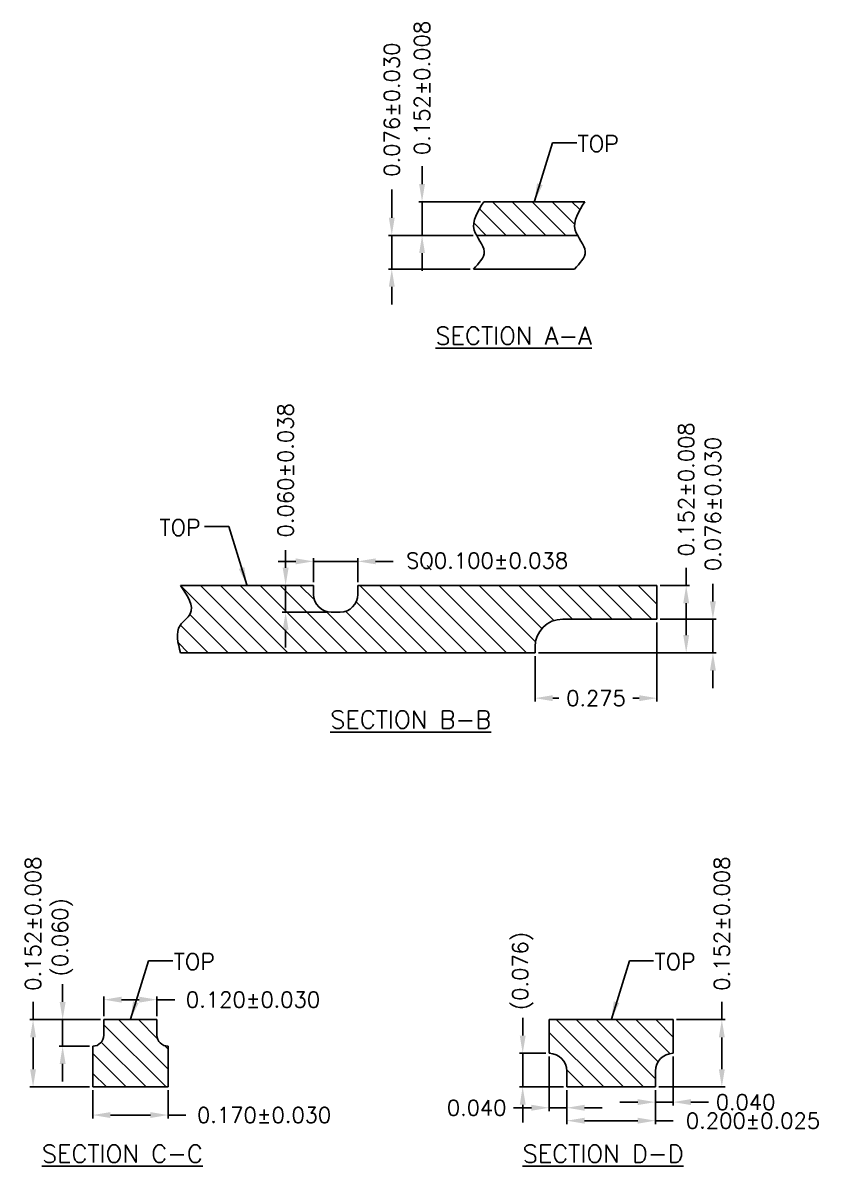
# Model space of a CAD drawing. Header units: millimetres. Extents: x 425.45 to 434.26, y 108.17 to 113.8.
# Drawn here: x 430.67 to 434.26, y 108.64 to 113.8 of the extents above; entities that cross this region are included whole.
import ezdxf

# ---------------------------------------------------------------- set-up
doc = ezdxf.new("R2010")
doc.units = ezdxf.units.MM
doc.header["$LTSCALE"] = 0.5
doc.header["$PDMODE"] = 98
doc.layers.add('1D', color=4, linetype='Continuous')
doc.layers.add('TB', color=7, linetype='Continuous')
doc.styles.add('ADESK1', font='romans', dxfattribs={"bigfont": 'AllInOneBig.shx'})
doc.styles.add('Chinese', font='SimSun.ttf', dxfattribs={"height": 5})
doc.styles.add('SIMPLEX', font='simplex.shx', dxfattribs={"bigfont": 'AllInOneBig.shx'})
doc.dimstyles.new('Standard4', dxfattribs={"dimtxt": 0.07, "dimasz": 0.08, "dimexe": 0.015, "dimexo": 0.015, "dimgap": 0.027, "dimtad": 1, "dimdec": 3, "dimrnd": 0.0005, "dimzin": 1, "dimtxsty": 'SIMPLEX', "dimcen": 0.1905, "dimclrd": 256, "dimclre": 256, "dimclrt": 256, "dimazin": 3, "dimtp": 0.03, "dimtm": 0.05, "dimtfac": 0.8, "dimtdec": 3, "dimtmove": 0, "dimatfit": 3, "dimfxl": 0.05, "dimtzin": 4, "dimlwd": -1, "dimlwe": -1})
pattern_1 = [(135, (432.43147, 111.468493), (-0.0449013, -0.0449013), [])]

# ---------------------------------------------------------------- blocks, each defined once
blk = doc.blocks.new('*D100')
at = {"ltscale": 0.1, "transparency": 16777216}
for p, q in [((430.9825, 108.9795), (430.9825, 108.8527)), ((431.3225, 108.9795), (431.3225, 108.8527)), ((431.0625, 108.8677), (431.2425, 108.8677)), ((431.3225, 108.8677), (431.4025, 108.8677))]:
    blk.add_line(p, q, dxfattribs=at)
for points in [[(431.0625, 108.881), (431.0625, 108.8543), (430.9825, 108.8677)], [(431.2425, 108.881), (431.2425, 108.8543), (431.3225, 108.8677)]]:
    blk.add_solid(points, dxfattribs=at)
at = {"layer": 'Defpoints', "color": 0, "ltscale": 0.1, "transparency": 16777216}
for p in [(430.9825, 108.9945), (431.3225, 108.9945), (431.3225, 108.8677)]:
    blk.add_point(p, dxfattribs=at)
at = {"ltscale": 0.1, "transparency": 16777216, "insert": (431.7562, 108.8677), "char_height": 0.07, "attachment_point": 5, "style": 'SIMPLEX'}
blk.add_mtext('\\A1;0.170%%P0.030', dxfattribs=at)
blk = doc.blocks.new('*D101')
at = {"ltscale": 0.1, "transparency": 16777216}
for p, q in [((431.0325, 109.3135), (431.0325, 109.4037)), ((431.2725, 109.3135), (431.2725, 109.4037)), ((431.1125, 109.3887), (431.1925, 109.3887)), ((431.2725, 109.3887), (431.3525, 109.3887))]:
    blk.add_line(p, q, dxfattribs=at)
for points in [[(431.1125, 109.4021), (431.1125, 109.3754), (431.0325, 109.3887)], [(431.1925, 109.4021), (431.1925, 109.3754), (431.2725, 109.3887)]]:
    blk.add_solid(points, dxfattribs=at)
at = {"layer": 'Defpoints', "color": 0, "ltscale": 0.1, "transparency": 16777216}
for p in [(431.2725, 109.3887), (431.0325, 109.2985), (431.2725, 109.2985)]:
    blk.add_point(p, dxfattribs=at)
at = {"ltscale": 0.1, "transparency": 16777216, "insert": (431.7062, 109.3887), "char_height": 0.07, "attachment_point": 5, "style": 'SIMPLEX'}
blk.add_mtext('\\A1;0.120%%P0.030', dxfattribs=at)
blk = doc.blocks.new('*D102')
at = {"ltscale": 0.1, "transparency": 16777216}
for p, q in [((430.8467, 109.3785), (430.8467, 109.4585)), ((431.0175, 109.2985), (430.8317, 109.2985)), ((430.8467, 109.1785), (430.8467, 109.2985)), ((430.9675, 109.1785), (430.8317, 109.1785)), ((430.8467, 109.0985), (430.8467, 109.0185))]:
    blk.add_line(p, q, dxfattribs=at)
for points in [[(430.8333, 109.3785), (430.86, 109.3785), (430.8467, 109.2985)], [(430.8333, 109.0985), (430.86, 109.0985), (430.8467, 109.1785)]]:
    blk.add_solid(points, dxfattribs=at)
at = {"layer": 'Defpoints', "color": 0, "ltscale": 0.1, "transparency": 16777216}
for p in [(430.8467, 109.2985), (431.0325, 109.2985), (430.9825, 109.1785)]:
    blk.add_point(p, dxfattribs=at)
at = {"ltscale": 0.1, "transparency": 16777216, "insert": (430.8467, 109.6705), "char_height": 0.07, "attachment_point": 5, "rotation": 90, "style": 'SIMPLEX'}
blk.add_mtext('\\A1;(0.060)', dxfattribs=at)
blk = doc.blocks.new('*D103')
at = {"ltscale": 0.1, "transparency": 16777216}
for p, q in [((430.7131, 109.2985), (430.7131, 109.3785)), ((431.0175, 109.2985), (430.6981, 109.2985)), ((430.7131, 109.0745), (430.7131, 109.2185)), ((430.9675, 108.9945), (430.6981, 108.9945))]:
    blk.add_line(p, q, dxfattribs=at)
for points in [[(430.6998, 109.2185), (430.7264, 109.2185), (430.7131, 109.2985)], [(430.6998, 109.0745), (430.7264, 109.0745), (430.7131, 108.9945)]]:
    blk.add_solid(points, dxfattribs=at)
at = {"layer": 'Defpoints', "color": 0, "ltscale": 0.1, "transparency": 16777216}
for p in [(430.7131, 109.2985), (431.0325, 109.2985), (430.9825, 108.9945)]:
    blk.add_point(p, dxfattribs=at)
at = {"ltscale": 0.1, "transparency": 16777216, "insert": (430.7131, 109.7322), "char_height": 0.07, "attachment_point": 5, "rotation": 90, "style": 'SIMPLEX'}
blk.add_mtext('\\A1;0.152%%P0.008', dxfattribs=at)
blk = doc.blocks.new('*D104')
at = {"ltscale": 0.1, "transparency": 16777216}
for p, q in [((433.1225, 108.9795), (433.1225, 108.8272)), ((433.5225, 108.9795), (433.5225, 108.8272)), ((433.2025, 108.8422), (433.4425, 108.8422)), ((433.5225, 108.8422), (433.6025, 108.8422))]:
    blk.add_line(p, q, dxfattribs=at)
for points in [[(433.2025, 108.8555), (433.2025, 108.8289), (433.1225, 108.8422)], [(433.4425, 108.8555), (433.4425, 108.8289), (433.5225, 108.8422)]]:
    blk.add_solid(points, dxfattribs=at)
at = {"layer": 'Defpoints', "color": 0, "ltscale": 0.1, "transparency": 16777216}
for p in [(433.1225, 108.9945), (433.5225, 108.9945), (433.5225, 108.8422)]:
    blk.add_point(p, dxfattribs=at)
at = {"ltscale": 0.1, "transparency": 16777216, "insert": (433.9628, 108.8422), "char_height": 0.07, "attachment_point": 5, "style": 'SIMPLEX'}
blk.add_mtext('\\A1;0.200%%P0.025', dxfattribs=at)
blk = doc.blocks.new('*D105')
at = {"ltscale": 0.1, "transparency": 16777216}
for p, q in [((433.0425, 109.1315), (433.0425, 108.8856)), ((433.1225, 108.9795), (433.1225, 108.8856)), ((432.9625, 108.9006), (432.8825, 108.9006)), ((433.1225, 108.9006), (433.0425, 108.9006)), ((433.2025, 108.9006), (433.2825, 108.9006))]:
    blk.add_line(p, q, dxfattribs=at)
for points in [[(432.9625, 108.914), (432.9625, 108.8873), (433.0425, 108.9006)], [(433.2025, 108.914), (433.2025, 108.8873), (433.1225, 108.9006)]]:
    blk.add_solid(points, dxfattribs=at)
at = {"layer": 'Defpoints', "color": 0, "ltscale": 0.1, "transparency": 16777216}
for p in [(433.0425, 109.1465), (433.1225, 108.9945), (433.0425, 108.9006)]:
    blk.add_point(p, dxfattribs=at)
at = {"ltscale": 0.1, "transparency": 16777216, "insert": (432.7155, 108.9006), "char_height": 0.07, "attachment_point": 5, "style": 'SIMPLEX'}
blk.add_mtext('\\A1;0.040', dxfattribs=at)
blk = doc.blocks.new('*D106')
at = {"ltscale": 0.1, "transparency": 16777216}
for p, q in [((433.6025, 109.1315), (433.6025, 108.9111)), ((433.5225, 108.9795), (433.5225, 108.9111)), ((433.4425, 108.9261), (433.3625, 108.9261)), ((433.5225, 108.9261), (433.6025, 108.9261)), ((433.6825, 108.9261), (433.7625, 108.9261))]:
    blk.add_line(p, q, dxfattribs=at)
for points in [[(433.4425, 108.9395), (433.4425, 108.9128), (433.5225, 108.9261)], [(433.6825, 108.9395), (433.6825, 108.9128), (433.6025, 108.9261)]]:
    blk.add_solid(points, dxfattribs=at)
at = {"layer": 'Defpoints', "color": 0, "ltscale": 0.1, "transparency": 16777216}
for p in [(433.6025, 109.1465), (433.5225, 108.9945), (433.6025, 108.9261)]:
    blk.add_point(p, dxfattribs=at)
at = {"ltscale": 0.1, "transparency": 16777216, "insert": (433.9295, 108.9261), "char_height": 0.07, "attachment_point": 5, "style": 'SIMPLEX'}
blk.add_mtext('\\A1;0.040', dxfattribs=at)
blk = doc.blocks.new('*D107')
at = {"ltscale": 0.1, "transparency": 16777216}
for p, q in [((432.9233, 109.2265), (432.9233, 109.3065)), ((433.0275, 109.1465), (432.9083, 109.1465)), ((432.9233, 108.9945), (432.9233, 109.1465)), ((433.1075, 108.9945), (432.9083, 108.9945)), ((432.9233, 108.9145), (432.9233, 108.8345))]:
    blk.add_line(p, q, dxfattribs=at)
for points in [[(432.91, 109.2265), (432.9367, 109.2265), (432.9233, 109.1465)], [(432.91, 108.9145), (432.9367, 108.9145), (432.9233, 108.9945)]]:
    blk.add_solid(points, dxfattribs=at)
at = {"layer": 'Defpoints', "color": 0, "ltscale": 0.1, "transparency": 16777216}
for p in [(432.9233, 109.1465), (433.0425, 109.1465), (433.1225, 108.9945)]:
    blk.add_point(p, dxfattribs=at)
at = {"ltscale": 0.1, "transparency": 16777216, "insert": (432.9233, 109.5185), "char_height": 0.07, "attachment_point": 5, "rotation": 90, "style": 'SIMPLEX'}
blk.add_mtext('\\A1;(0.076)', dxfattribs=at)
blk = doc.blocks.new('*D108')
at = {"ltscale": 0.1, "transparency": 16777216}
for p, q in [((433.8221, 109.2985), (433.8221, 109.3785)), ((433.6175, 109.2985), (433.8371, 109.2985)), ((433.8221, 109.0745), (433.8221, 109.2185)), ((433.5375, 108.9945), (433.8371, 108.9945))]:
    blk.add_line(p, q, dxfattribs=at)
for points in [[(433.8088, 109.2185), (433.8355, 109.2185), (433.8221, 109.2985)], [(433.8088, 109.0745), (433.8355, 109.0745), (433.8221, 108.9945)]]:
    blk.add_solid(points, dxfattribs=at)
at = {"layer": 'Defpoints', "color": 0, "ltscale": 0.1, "transparency": 16777216}
for p in [(433.6025, 109.2985), (433.8221, 109.2985), (433.5225, 108.9945)]:
    blk.add_point(p, dxfattribs=at)
at = {"ltscale": 0.1, "transparency": 16777216, "insert": (433.8221, 109.7322), "char_height": 0.07, "attachment_point": 5, "rotation": 90, "style": 'SIMPLEX'}
blk.add_mtext('\\A1;0.152%%P0.008', dxfattribs=at)
blk = doc.blocks.new('*D131')
at = {"ltscale": 0.1, "transparency": 16777216}
for p, q in [((433.5291, 111.0921), (433.5291, 110.7353)), ((432.9791, 110.9401), (432.9791, 110.7353)), ((433.0591, 110.7503), (433.0871, 110.7503)), ((433.4491, 110.7503), (433.4211, 110.7503))]:
    blk.add_line(p, q, dxfattribs=at)
for points in [[(433.0591, 110.7636), (433.0591, 110.7369), (432.9791, 110.7503)], [(433.4491, 110.7636), (433.4491, 110.7369), (433.5291, 110.7503)]]:
    blk.add_solid(points, dxfattribs=at)
at = {"layer": 'Defpoints', "color": 0, "ltscale": 0.1, "transparency": 16777216}
for p in [(433.5291, 111.1071), (432.9791, 110.9551), (433.5291, 110.7503)]:
    blk.add_point(p, dxfattribs=at)
at = {"ltscale": 0.1, "transparency": 16777216, "insert": (433.2541, 110.7503), "char_height": 0.07, "attachment_point": 5, "style": 'SIMPLEX'}
blk.add_mtext('\\A1;0.275', dxfattribs=at)
blk = doc.blocks.new('*D132')
at = {"ltscale": 0.1, "transparency": 16777216}
for p, q in [((433.782, 111.1871), (433.782, 111.2671)), ((433.5441, 111.1071), (433.797, 111.1071)), ((433.782, 110.9551), (433.782, 111.1071)), ((432.9941, 110.9551), (433.797, 110.9551)), ((433.782, 110.8751), (433.782, 110.7951))]:
    blk.add_line(p, q, dxfattribs=at)
for points in [[(433.7687, 111.1871), (433.7953, 111.1871), (433.782, 111.1071)], [(433.7687, 110.8751), (433.7953, 110.8751), (433.782, 110.9551)]]:
    blk.add_solid(points, dxfattribs=at)
at = {"layer": 'Defpoints', "color": 0, "ltscale": 0.1, "transparency": 16777216}
for p in [(433.5291, 111.1071), (433.782, 111.1071), (432.9791, 110.9551)]:
    blk.add_point(p, dxfattribs=at)
at = {"ltscale": 0.1, "transparency": 16777216, "insert": (433.782, 111.6274), "char_height": 0.07, "attachment_point": 5, "rotation": 90, "style": 'SIMPLEX'}
blk.add_mtext('\\A1;0.076%%P0.030', dxfattribs=at)
blk = doc.blocks.new('*D133')
at = {"ltscale": 0.1, "transparency": 16777216}
for p, q in [((433.6614, 111.2591), (433.6614, 111.3391)), ((433.5441, 111.2591), (433.6764, 111.2591)), ((433.6614, 111.0351), (433.6614, 111.1791)), ((432.9941, 110.9551), (433.6764, 110.9551))]:
    blk.add_line(p, q, dxfattribs=at)
for points in [[(433.6481, 111.1791), (433.6747, 111.1791), (433.6614, 111.2591)], [(433.6481, 111.0351), (433.6747, 111.0351), (433.6614, 110.9551)]]:
    blk.add_solid(points, dxfattribs=at)
at = {"layer": 'Defpoints', "color": 0, "ltscale": 0.1, "transparency": 16777216}
for p in [(433.5291, 111.2591), (433.6614, 111.2591), (432.9791, 110.9551)]:
    blk.add_point(p, dxfattribs=at)
at = {"ltscale": 0.1, "transparency": 16777216, "insert": (433.6614, 111.6927), "char_height": 0.07, "attachment_point": 5, "rotation": 90, "style": 'SIMPLEX'}
blk.add_mtext('\\A1;0.152%%P0.008', dxfattribs=at)
blk = doc.blocks.new('*D134')
at = {"ltscale": 0.1, "transparency": 16777216}
for p, q in [((431.8532, 111.3391), (431.8532, 111.4191)), ((431.9641, 111.2591), (431.8382, 111.2591)), ((431.8532, 111.1391), (431.8532, 111.2591)), ((432.0441, 111.1391), (431.8382, 111.1391)), ((431.8532, 111.0591), (431.8532, 110.9791))]:
    blk.add_line(p, q, dxfattribs=at)
for points in [[(431.8399, 111.3391), (431.8666, 111.3391), (431.8532, 111.2591)], [(431.8399, 111.0591), (431.8666, 111.0591), (431.8532, 111.1391)]]:
    blk.add_solid(points, dxfattribs=at)
at = {"layer": 'Defpoints', "color": 0, "ltscale": 0.1, "transparency": 16777216}
for p in [(431.8532, 111.2591), (431.9791, 111.2591), (432.0591, 111.1391)]:
    blk.add_point(p, dxfattribs=at)
at = {"ltscale": 0.1, "transparency": 16777216, "insert": (431.8532, 111.7794), "char_height": 0.07, "attachment_point": 5, "rotation": 90, "style": 'SIMPLEX'}
blk.add_mtext('\\A1;0.060%%P0.038', dxfattribs=at)
blk = doc.blocks.new('*D130')
at = {"ltscale": 0.1, "transparency": 16777216}
for p, q in [((431.8991, 111.3682), (431.8191, 111.3682)), ((431.9791, 111.2741), (431.9791, 111.3832)), ((431.9791, 111.3682), (432.1791, 111.3682)), ((432.1791, 111.2741), (432.1791, 111.3832)), ((432.2591, 111.3682), (432.3391, 111.3682))]:
    blk.add_line(p, q, dxfattribs=at)
for points in [[(431.8991, 111.3815), (431.8991, 111.3549), (431.9791, 111.3682)], [(432.2591, 111.3815), (432.2591, 111.3549), (432.1791, 111.3682)]]:
    blk.add_solid(points, dxfattribs=at)
at = {"layer": 'Defpoints', "color": 0, "ltscale": 0.1, "transparency": 16777216}
for p in [(432.1791, 111.3682), (431.9791, 111.2591), (432.1791, 111.2591)]:
    blk.add_point(p, dxfattribs=at)
at = {"ltscale": 0.1, "transparency": 16777216, "insert": (432.7627, 111.3682), "char_height": 0.07, "attachment_point": 5, "style": 'SIMPLEX'}
blk.add_mtext('\\A1;SQ0.100%%P0.038', dxfattribs=at)
blk = doc.blocks.new('*D176')
at = {"ltscale": 0.1, "transparency": 16777216}
for p, q in [((432.3324, 112.9202), (432.3324, 113.0479)), ((432.7, 112.8402), (432.3174, 112.8402)), ((432.3324, 112.6882), (432.3324, 112.8402)), ((432.6859, 112.6882), (432.3174, 112.6882)), ((432.3324, 112.6082), (432.3324, 112.5282))]:
    blk.add_line(p, q, dxfattribs=at)
for points in [[(432.3191, 112.9202), (432.3457, 112.9202), (432.3324, 112.8402)], [(432.3191, 112.6082), (432.3457, 112.6082), (432.3324, 112.6882)]]:
    blk.add_solid(points, dxfattribs=at)
at = {"layer": 'Defpoints', "color": 0, "ltscale": 0.1, "transparency": 16777216}
for p in [(432.715, 112.8402), (432.3324, 112.6882), (432.7009, 112.6882)]:
    blk.add_point(p, dxfattribs=at)
at = {"ltscale": 0.1, "transparency": 16777216, "insert": (432.3324, 113.4082), "char_height": 0.07, "attachment_point": 5, "rotation": 90, "style": 'SIMPLEX'}
blk.add_mtext('\\A1;0.076%%P0.030', dxfattribs=at)
blk = doc.blocks.new('*D177')
at = {"ltscale": 0.1, "transparency": 16777216}
for p, q in [((432.4691, 113.0722), (432.4691, 113.1522)), ((432.7329, 112.9922), (432.4541, 112.9922)), ((432.4691, 112.8402), (432.4691, 112.9922)), ((432.7, 112.8402), (432.4541, 112.8402)), ((432.4691, 112.7602), (432.4691, 112.6802))]:
    blk.add_line(p, q, dxfattribs=at)
for points in [[(432.4558, 113.0722), (432.4824, 113.0722), (432.4691, 112.9922)], [(432.4558, 112.7602), (432.4824, 112.7602), (432.4691, 112.8402)]]:
    blk.add_solid(points, dxfattribs=at)
at = {"layer": 'Defpoints', "color": 0, "ltscale": 0.1, "transparency": 16777216}
for p in [(432.4691, 112.9922), (432.7479, 112.9922), (432.715, 112.8402)]:
    blk.add_point(p, dxfattribs=at)
at = {"ltscale": 0.1, "transparency": 16777216, "insert": (432.4691, 113.5059), "char_height": 0.07, "attachment_point": 5, "rotation": 90, "style": 'SIMPLEX'}
blk.add_mtext('\\A1;0.152%%P0.008', dxfattribs=at)

msp = doc.modelspace()

# ---------------------------------------------------------------- hatches: boundary and pattern name
at = {"ltscale": 0.1}
h = msp.add_hatch(dxfattribs=at)
h.set_pattern_fill('ANSI31', color=256, scale=0.02, angle=90)
h.set_pattern_definition([(135, (439.25875, 114.8716), (-0.0449013, -0.0449013), [])])
edge = h.paths.add_edge_path()
edge.add_spline(control_points=[(433.1709, 112.8402), (433.1665, 112.8481), (433.1429, 112.8978), (433.1759, 112.9491), (433.2038, 112.9922)], knot_values=[0, 0, 0, 0, 0.025473, 0.160996, 0.160996, 0.160996, 0.160996], degree=3, periodic=0)
edge.add_line((433.2038, 112.9922), (432.7479, 112.9922))
edge.add_spline(control_points=[(432.7479, 112.9922), (432.72, 112.9491), (432.6869, 112.8978), (432.7106, 112.8481), (432.715, 112.8402)], knot_values=[0, 0, 0, 0, 0.135523, 0.160996, 0.160996, 0.160996, 0.160996], degree=3, periodic=0)
edge.add_line((432.715, 112.8402), (433.1709, 112.8402))
h = msp.add_hatch(dxfattribs=at)
h.set_pattern_fill('ANSI31', color=256, scale=0.02, angle=90)
h.set_pattern_definition([(135, (430.948836, 107.289097), (-0.0449013, -0.0449013), [])])
edge = h.paths.add_edge_path()
edge.add_line((432.9791, 110.9551), (432.9791, 110.9821))
edge.add_arc((433.1041, 110.9821), 0.125, 90, 180, ccw=False)
edge.add_line((433.1041, 111.1071), (433.5291, 111.1071))
edge.add_line((433.5291, 111.1071), (433.5291, 111.2591))
edge.add_line((433.5291, 111.2591), (432.1791, 111.2591))
edge.add_line((432.1791, 111.2591), (432.1791, 111.2191))
edge.add_arc((432.0991, 111.2191), 0.08, 270, 360, ccw=False)
edge.add_line((432.0991, 111.1391), (432.0591, 111.1391))
edge.add_arc((432.0591, 111.2191), 0.08, 180, 270, ccw=False)
edge.add_line((431.9791, 111.2191), (431.9791, 111.2591))
edge.add_line((431.9791, 111.2591), (431.3791, 111.2591))
edge.add_spline(control_points=[(431.3791, 111.2591), (431.4105, 111.2126), (431.4579, 111.1425), (431.348, 111.0703), (431.3669, 111.0002), (431.3791, 110.9551)], knot_values=[0, 0, 0, 0, 0.135523, 0.20435, 0.328173, 0.328173, 0.328173, 0.328173], degree=3, periodic=0)
edge.add_line((431.3791, 110.9551), (432.9791, 110.9551))
h = msp.add_hatch(dxfattribs=at)
h.set_pattern_fill('ANSI31', color=256, scale=0.02, angle=90)
h.set_pattern_definition(pattern_1)
h.paths.add_polyline_path([(431.3225, 109.1785, -0.414214), (431.2725, 109.2285), (431.2725, 109.2985), (431.0325, 109.2985), (431.0325, 109.2285, -0.414214), (430.9825, 109.1785), (430.9825, 108.9945), (431.3225, 108.9945)])
h = msp.add_hatch(dxfattribs=at)
h.set_pattern_fill('ANSI31', color=256, scale=0.02, angle=90)
h.set_pattern_definition(pattern_1)
h.paths.add_polyline_path([(433.6025, 109.1465), (433.6025, 109.2985), (433.0425, 109.2985), (433.0425, 109.1465, -0.414214), (433.1225, 109.0665), (433.1225, 108.9945), (433.5225, 108.9945), (433.5225, 109.0665, -0.414214)])

# ---------------------------------------------------------------- linework, layer by layer
for p, q in [((432.7479, 112.9922), (433.2038, 112.9922)), ((432.715, 112.8402), (433.1709, 112.8402)), ((432.7009, 112.6882), (433.1569, 112.6882)), ((431.9791, 111.2591), (431.3791, 111.2591)), ((431.9791, 111.2591), (431.9791, 111.2191)), ((433.5291, 111.2591), (432.1791, 111.2591)), ((432.1791, 111.2591), (432.1791, 111.2191)), ((433.5291, 111.1071), (433.5291, 111.2591)), ((432.0991, 111.1391), (432.0591, 111.1391)), ((433.1041, 111.1071), (433.5291, 111.1071)), ((432.9791, 110.9551), (431.3791, 110.9551)), ((432.9791, 110.9551), (432.9791, 110.9821)), ((431.0325, 109.2985), (431.2725, 109.2985)), ((431.0325, 109.2985), (431.0325, 109.2285)), ((431.2725, 109.2985), (431.2725, 109.2285)), ((433.0425, 109.2985), (433.6025, 109.2985)), ((433.0425, 109.2985), (433.0425, 109.1465)), ((433.6025, 109.2985), (433.6025, 109.1465)), ((430.9825, 109.1785), (430.9825, 108.9945)), ((431.3225, 109.1785), (431.3225, 108.9945)), ((433.1225, 109.0665), (433.1225, 108.9945)), ((433.5225, 109.0665), (433.5225, 108.9945)), ((430.9825, 108.9945), (431.3225, 108.9945)), ((433.1225, 108.9945), (433.5225, 108.9945))]:
    msp.add_line(p, q, dxfattribs=at)
for centre, radius, start, end in [((432.0591, 111.2191), 0.08, 180, 270), ((432.0991, 111.2191), 0.08, 270, 0), ((433.1041, 110.9821), 0.125, 90, 180), ((430.9825, 109.2285), 0.05, 270, 0), ((431.3225, 109.2285), 0.05, 180, 270), ((433.0425, 109.0665), 0.08, 0, 90), ((433.6025, 109.0665), 0.08, 90, 180)]:
    msp.add_arc(centre, radius, start, end, dxfattribs=at)
for points, knots in [([(432.7479, 112.9922), (432.72, 112.9491), (432.6702, 112.8719), (432.7792, 112.77), (432.7258, 112.7142), (432.7009, 112.6882)], [0, 0, 0, 0, 0.1355234, 0.2423325, 0.3351576, 0.3351576, 0.3351576, 0.3351576]), ([(433.2038, 112.9922), (433.1759, 112.9491), (433.1261, 112.8719), (433.2351, 112.77), (433.1817, 112.7142), (433.1569, 112.6882)], [0, 0, 0, 0, 0.1355234, 0.2423325, 0.3351576, 0.3351576, 0.3351576, 0.3351576]), ([(431.3791, 111.2591), (431.4105, 111.2126), (431.4579, 111.1425), (431.348, 111.0703), (431.3669, 111.0002), (431.3791, 110.9551)], [0, 0, 0, 0, 0.1355234, 0.2043497, 0.328173, 0.328173, 0.328173, 0.328173])]:
    msp.add_open_spline(points, degree=3, knots=knots, dxfattribs=at)

# ---------------------------------------------------------------- texts
at = {"layer": '1D', "ltscale": 0.1, "char_height": 0.08, "width": 0.838553, "attachment_point": 1, "style": 'Chinese'}
for s, insert in [('{\\Fsimplex|c0;\\LSECTION A-A}', (432.5293, 112.4267)), ('{\\Fsimplex|c0;\\LSECTION \\Fsimplex|c134;B\\Fsimplex|c0;-\\Fsimplex|c134;B}', (432.0545, 110.6935)), ('{\\Fsimplex|c0;\\LSECTION \\Fsimplex|c134;C\\Fsimplex|c0;-\\Fsimplex|c134;C}', (430.7529, 108.733)), ('{\\Fsimplex|c0;\\LSECTION \\Fsimplex|c134;D\\Fsimplex|c0;-\\Fsimplex|c134;D}', (432.9229, 108.733))]:
    msp.add_mtext(s, dxfattribs=dict(at, insert=insert))
at = {"layer": 'TB', "style": 'ADESK1'}
for p in [(433.1712, 113.2172), (431.2838, 111.484), (431.3479, 109.5235), (433.5179, 109.5235)]:
    msp.add_text('TOP', height=0.07363, dxfattribs=at).set_placement(p)

# ---------------------------------------------------------------- dimensions: what is measured, and where the dimension line sits
at = {"ltscale": 0.1}
for base, p1, p2, angle, text, picture, middle in [((432.4691, 112.9922), (432.715, 112.8402), (432.7479, 112.9922), 90, '0.152%%P0.008', '*D177', (432.4691, 113.5059)), ((431.8532, 111.2591), (432.0591, 111.1391), (431.9791, 111.2591), 90, '0.060%%P0.038', '*D134', (431.8532, 111.7794)), ((433.6614, 111.2591), (432.9791, 110.9551), (433.5291, 111.2591), 90, '0.152%%P0.008', '*D133', (433.6614, 111.6927)), ((433.782, 111.1071), (432.9791, 110.9551), (433.5291, 111.1071), 90, '0.076%%P0.030', '*D132', (433.782, 111.6274)), ((432.1791, 111.3682), (431.9791, 111.2591), (432.1791, 111.2591), 180, 'SQ0.100%%P0.038', '*D130', (432.7627, 111.3682)), ((433.5291, 110.7503), (432.9791, 110.9551), (433.5291, 111.1071), 180, '0.275', '*D131', (433.2541, 110.7503)), ((430.7131, 109.2985), (430.9825, 108.9945), (431.0325, 109.2985), 90, '0.152%%P0.008', '*D103', (430.7131, 109.7322)), ((433.8221, 109.2985), (433.5225, 108.9945), (433.6025, 109.2985), 90, '0.152%%P0.008', '*D108', (433.8221, 109.7322)), ((430.8467, 109.2985), (430.9825, 109.1785), (431.0325, 109.2985), 90, '(0.060)', '*D102', (430.8467, 109.6705)), ((432.9233, 109.1465), (433.1225, 108.9945), (433.0425, 109.1465), 90, '(0.076)', '*D107', (432.9233, 109.5185))]:
    dim = msp.add_linear_dim(base=base, p1=p1, p2=p2, angle=angle, text=text, dimstyle='Standard4', dxfattribs=at)
    dim.commit()
    dim.dimension.update_dxf_attribs({"geometry": picture, "text_midpoint": middle})
dim = msp.add_linear_dim(base=(432.3324, 112.6882), p1=(432.715, 112.8402), p2=(432.7009, 112.6882), angle=90, text='0.076%%P0.030', dimstyle='Standard4', dxfattribs=at)
dim.commit()
dim.dimension.update_dxf_attribs({"geometry": '*D176', "text_midpoint": (432.3324, 113.4082), "dimtype": 160})
for base, p1, p2, text, picture, middle in [((431.2725, 109.3887), (431.0325, 109.2985), (431.2725, 109.2985), '0.120%%P0.030', '*D101', (431.7062, 109.3887)), ((433.0425, 108.9006), (433.1225, 108.9945), (433.0425, 109.1465), '0.040', '*D105', (432.7155, 108.9006)), ((433.6025, 108.9261), (433.5225, 108.9945), (433.6025, 109.1465), '0.040', '*D106', (433.9295, 108.9261)), ((431.3225, 108.8677), (430.9825, 108.9945), (431.3225, 108.9945), '0.170%%P0.030', '*D100', (431.7562, 108.8677)), ((433.5225, 108.8422), (433.1225, 108.9945), (433.5225, 108.9945), '0.200%%P0.025', '*D104', (433.9628, 108.8422))]:
    dim = msp.add_linear_dim(base=base, p1=p1, p2=p2, text=text, dimstyle='Standard4', dxfattribs=at)
    dim.commit()
    dim.dimension.update_dxf_attribs({"geometry": picture, "text_midpoint": middle})

# ---------------------------------------------------------------- leaders
at = {"color": 1, "ltscale": 0.1}
for points in [[(432.9769, 112.9949), (433.0582, 113.2586), (433.1678, 113.2586)], [(431.678, 111.2617), (431.5967, 111.5254), (431.4871, 111.5254)], [(431.1535, 109.3011), (431.2348, 109.5648), (431.3444, 109.5648)], [(433.3235, 109.3011), (433.4048, 109.5648), (433.5144, 109.5648)]]:
    msp.add_leader(points, dimstyle='Standard4', dxfattribs=at)

doc.saveas('drawing.dxf')
